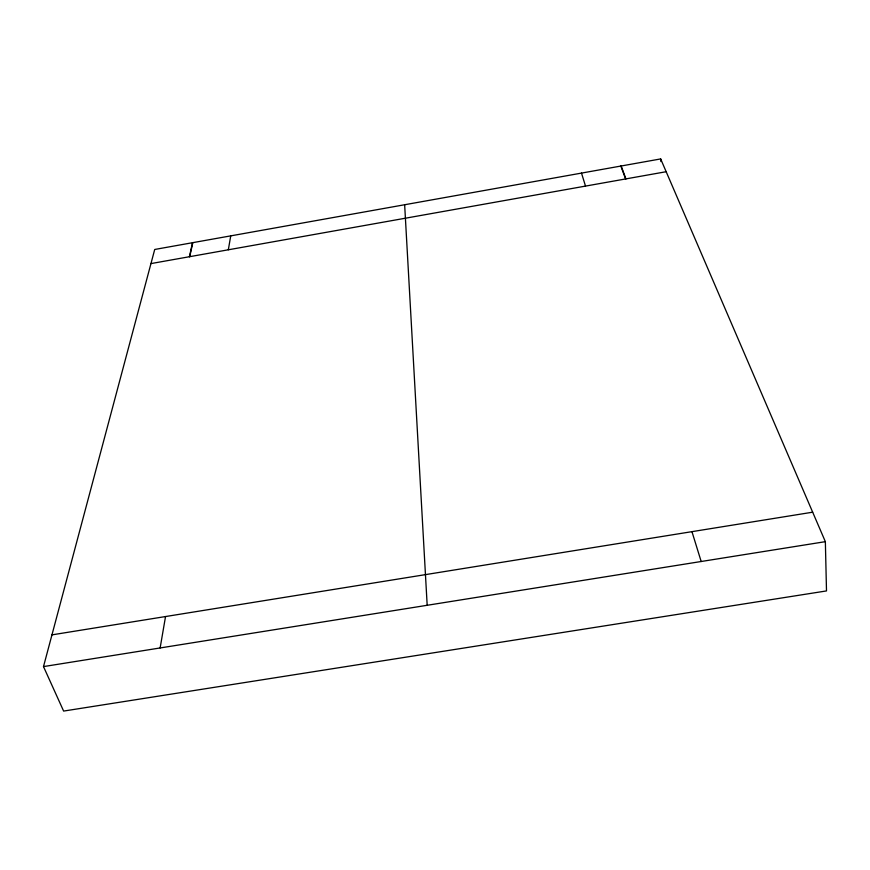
<?xml version="1.0" encoding="UTF-8"?>
<svg xmlns="http://www.w3.org/2000/svg" width="870" height="870" viewBox="0 0 870 870"><rect width="100%" height="100%" fill="white"/><g stroke="black" fill="none" stroke-linecap="round" stroke-linejoin="round"><path stroke-width="1.3" d="M228.331 249.788L230.735 235.868M160.134 647.965L165.539 616.547M189.725 256.672L192.803 242.654M189.421 256.726L192.509 242.708M43.5 666.594L154.719 249.472L660.667 158.927L825.358 541.662L826.5 590.926L63.619 711.073L43.5 666.594L825.358 541.662M150.956 263.588L666.17 171.716M51.961 634.861L812.667 512.191M621.158 165.996L625.921 178.894M620.854 166.05L625.606 178.948M581.497 173.097L585.51 186.093M691.954 531.657L701.176 561.509M660.667 158.927L660.895 161.559M404.648 204.744L427.181 605.292"/></g></svg>
